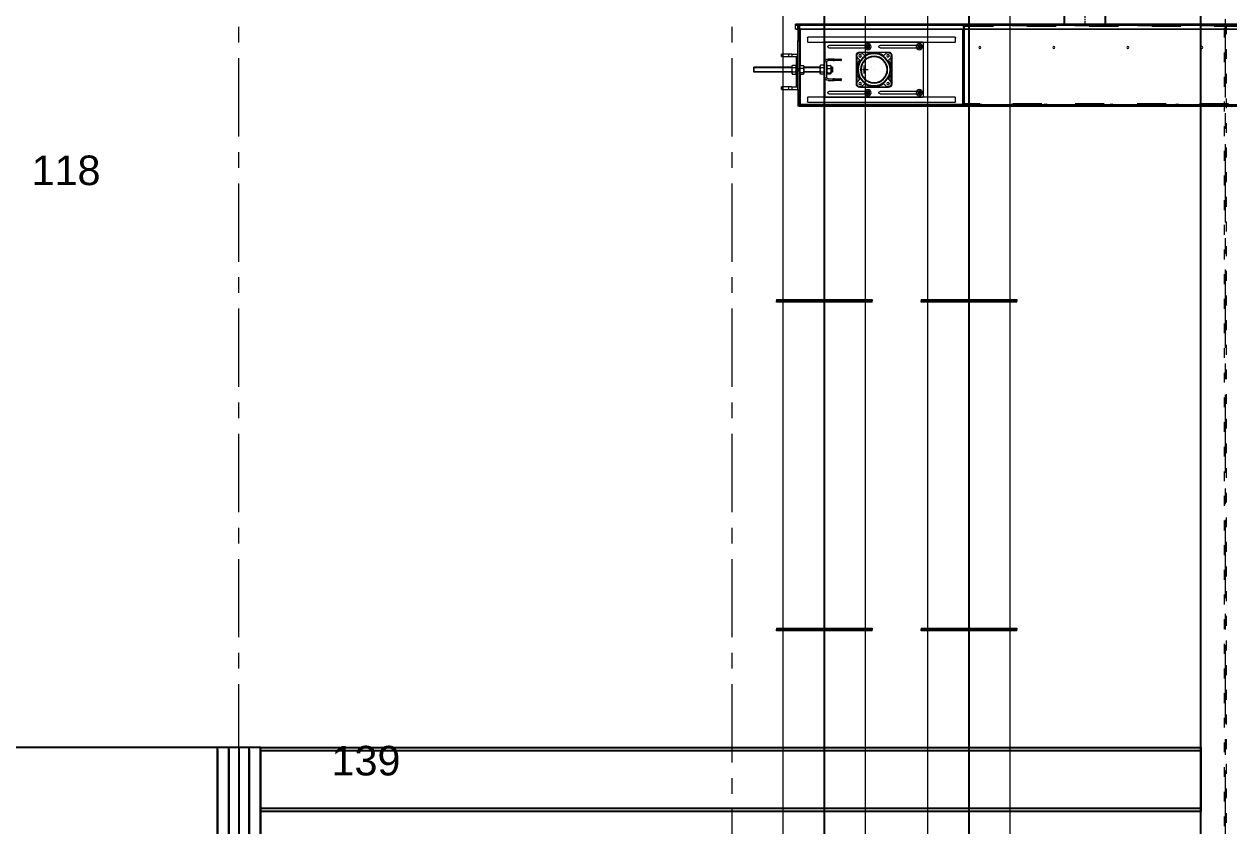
# Model space of a CAD drawing. Header units: millimetres. Extents: x 3220 to 226993, y 817 to 176024.
# Drawn here: x 154001 to 161330, y 156466 to 161346 of the extents above; entities that cross this region are included whole.
import ezdxf

# ---------------------------------------------------------------- set-up
doc = ezdxf.new("R2010")
doc.units = ezdxf.units.MM
for name, pattern in [('ACAD_ISO03W100', [30, 12, -18]), ('AXES', [50.8, 31.75, -6.35, 6.35, -6.35]), ('CHAIN', [0.3543, 0.2362, -0.0295, 0.0591, -0.0295]), ('DASHED', [15, 7, -8])]:
    doc.linetypes.add(name, pattern=pattern)
for name, color, linetype, lineweight in [('Axe', 1, 'AXES', 9), ('Cache', 3, 'ACAD_ISO03W100', 13), ('DESSIN', 7, 'Continuous', 25), ('Gewinde(DIN)', 160, 'Continuous', 25)]:
    doc.layers.add(name, color=color, linetype=linetype, lineweight=lineweight)
for name, color, linetype, lineweight, true_color in [('Mittelpunktmarkierung(DIN)', 7, 'Continuous', 25, 0x3f3f3f), ('Sichtbare Kanten(DIN)', 7, 'Continuous', 50, 0x3f3f3f), ('Sichtbare tangentiale Kanten(DIN)', 7, 'Continuous', 50, 0x3f3f3f), ('Verdeckte Kanten(DIN)', 7, 'DASHED', 35, 0x3f3f3f), ('Verdeckte tangentiale Kanten(DIN)', 7, 'DASHED', 35, 0x3f3f3f)]:
    doc.layers.add(name, color=color, linetype=linetype, lineweight=lineweight, true_color=true_color)
doc.layers.add('Repère', color=76, linetype='Continuous')
doc.styles.get("Standard").update_dxf_attribs({"font": 'arial.ttf'})

# ---------------------------------------------------------------- blocks, each defined once
blk = doc.blocks.new('cell 2.5x2.5x10.2')
at = {"layer": 'Axe', "lineweight": -3, "ltscale": 25}
for p, q in [((0, 1000), (0, -10000)), ((3000, 1000), (3000, -10000))]:
    blk.add_line(p, q, dxfattribs=at)
at = {"layer": 'DESSIN', "color": 4}
for p, q in [((3130.5, 1000), (-130.5, 1000)), ((-130.5, -10000), (-130.5, 1000)), ((-130.5, 988), (-130.5, -10000)), ((-62.1, -10000), (-62.1, 1000)), ((-62.1, 988), (-62.1, -10000)), ((62.1, -10000), (62.1, 1000)), ((62.1, 988), (62.1, -10000)), ((130.5, -10000), (130.5, 1000)), ((130.5, 988), (130.5, -10000)), ((2869.5, -10000), (2869.5, 1000)), ((2869.5, 988), (2869.5, -10000)), ((2937.9, -10000), (2937.9, 1000)), ((2937.9, 988), (2937.9, -10000)), ((3062.1, -10000), (3062.1, 1000)), ((3062.1, 988), (3062.1, -10000)), ((3130.5, -10000), (3130.5, 1000)), ((3130.5, 988), (3130.5, -10000)), ((130.5, -2000), (2869.5, -2000)), ((130.5, -4000), (2869.5, -4000)), ((130.5, -6000), (2869.5, -6000)), ((130.5, -8000), (2869.5, -8000)), ((3130.5, -10000), (-130.5, -10000)), ((2910, -10000), (90, -10000))]:
    blk.add_line(p, q, dxfattribs=at)
at = {"layer": 'DESSIN'}
for p, q in [((2959, -3960.3), (2959, -3960)), ((2959, -4040), (2959, -4039.7)), ((2959, -8040), (2959, -8039.7))]:
    blk.add_line(p, q, dxfattribs=at)
blk = doc.blocks.new('section 1-2')
for points in [[(12150, 10020), (11850, 10020), (11850, 26000), (12150, 26000)], [(11850, 20610), (6130.5, 20610), (6130.5, 21000), (11850, 21000)], [(6130.5, 20981), (11850, 20981), (11850, 20629), (6130.5, 20629)]]:
    blk.add_lwpolyline(points, close=True)
at = {"layer": 'Axe', "ltscale": 15}
for p, q in [((6000, -5000), (6000, 33323.9)), ((9000, -5000), (9000, 33323.9)), ((12000, -4000), (12000, 33323.9))]:
    blk.add_line(p, q, dxfattribs=at)
at = {"layer": 'Cache', "ltscale": 5}
blk.add_lwpolyline([(11994.5, 26000), (12005.5, 26000), (12005.5, 10020), (11994.5, 10020)], close=True, dxfattribs=at)
blk.add_blockref('cell 2.5x2.5x10.2', (3000, 20000))
blk = doc.blocks.new('be 500 gain 2000')
at = {"layer": 'Sichtbare Kanten(DIN)', "color": 5, "lineweight": 0}
for p, q in [((0, -291), (0, 291)), ((8, 291), (0, 291)), ((8, 291), (8, -291)), ((1992, 250.5), (8, 250.5)), ((1992, -291), (1992, 291)), ((1992, 291), (2000, 291)), ((2000, 291), (2000, -291)), ((8, 1), (1992, 1)), ((1992, 0), (8, 0)), ((8, -291), (0, -291)), ((1992, -250.5), (8, -250.5)), ((1992, -291), (2000, -291))]:
    blk.add_line(p, q, dxfattribs=at)
blk = doc.blocks.new('153')
at = {"color": 5, "lineweight": 0, "rotation": 270}
for p in [(-440, 30218.2), (440, 30218.2), (-440, 28218.2), (440, 28218.2), (-440, 26218.2), (440, 26218.2)]:
    blk.add_blockref('be 500 gain 2000', p, dxfattribs=at)
blk = doc.blocks.new('TKF 300 tondeur F')
at = {"layer": 'Gewinde(DIN)', "color": 5, "lineweight": 0}
for p, q in [((807, -7.3), (797, -7.3)), ((797, -33.1), (807, -33.1)), ((972, -7.3), (873, -7.3)), ((873, -33.1), (972, -33.1)), ((1277, -7.3), (1044, -7.3)), ((1044, -33.1), (1277, -33.1))]:
    blk.add_line(p, q, dxfattribs=at)
for centre in [(270, 119.8), (582, 119.8), (270, -160.2), (582, -160.2)]:
    blk.add_arc(centre, 4.95, 176.19313, 86.19313, dxfattribs=at)
at = {"layer": 'Mittelpunktmarkierung(DIN)', "color": 5, "linetype": 'CHAIN', "lineweight": 0, "ltscale": 5.555937}
for p, q in [((606.5, 5.9), (606.5, -44.1)), ((631.5, -19.1), (581.5, -19.1))]:
    blk.add_line(p, q, dxfattribs=at)
at = {"layer": 'Sichtbare Kanten(DIN)', "color": 5, "lineweight": 0}
for p, q in [((0, 252.3), (0, 257.3)), ((0, 257.3), (0, 257.3)), ((1023, 257.3), (0, 257.3)), ((0, 252.3), (0, 248.6)), ((0, 236.4), (0, 248.6)), ((0, 236.4), (0, 236.2)), ((0, 236.2), (0, -236.2)), ((4, 228.2), (4, -236.2)), ((995, 226.4), (10, 226.4)), ((10, 226.2), (995, 226.2)), ((996, 7.8), (996, 226.5)), ((997, 252.5), (1011, 252.5)), ((997, 252.3), (997, 252.5)), ((997, 252.3), (997, 248.6)), ((1000, 250.5), (997, 250.5)), ((997, 250.3), (1000, 250.3)), ((997, 228.4), (997, 248.6)), ((997, 246.3), (1000, 246.3)), ((997, 245.8), (1000, 245.8)), ((997, 228.2), (997, 228.4)), ((1000, 247.2), (1000, 252.1)), ((1000, 154.8), (1000, 247.2)), ((1008, 252.1), (1008, 247.2)), ((1011, 250.5), (1008, 250.5)), ((1008, 247.2), (1008, 154.8)), ((1011, 252.5), (1011, 252.3)), ((1011, 248.6), (1011, 252.3)), ((1011, 248.6), (1011, 228.4)), ((1011, 228.2), (1011, 228.4)), ((1021, 226.4), (1013, 226.4)), ((1013, 226.2), (1021, 226.2)), ((1023, 252.3), (1023, 257.3)), ((1023, 257.3), (1023, 257.3)), ((1023, 252.3), (1023, 248.6)), ((1023, 228.4), (1023, 248.6)), ((1023, 228.2), (1023, 228.4)), ((50, 149.8), (50, 175.8)), ((52, 177.8), (948, 177.8)), ((948, 147.8), (52, 147.8)), ((250, 146.8), (840, 146.8)), ((950, 175.8), (950, 149.8)), ((1008, 154.8), (1000, 154.8)), ((1000, 154.8), (1000, -11.2)), ((1008, -145.2), (1008, 154.8)), ((245, -182.2), (245, 141.8)), ((287.1, 126.8), (508, 126.8)), ((508, 112.8), (287.1, 112.8)), ((632.5, 87.3), (457.5, 87.3)), ((460, 84.8), (545, 84.8)), ((486.3, 66.8), (474.1, 78.9)), ((545, 84.8), (630, 84.8)), ((599.1, 126.8), (820, 126.8)), ((820, 112.8), (599.1, 112.8)), ((615.9, 78.9), (603.7, 66.8)), ((845, 141.8), (845, 24.8)), ((1045.6, 74.3), (1008, 74.3)), ((1008, 59.3), (1008, 74.3)), ((1045.6, 74.3), (1063.5, 74.3)), ((1063.5, 74.3), (1105.9, 74.3)), ((1105.9, 74.3), (1108, 74.3)), ((1108, 59.3), (1108, 74.3)), ((437.5, 67.3), (437.5, -107.7)), ((440, -20.2), (440, 64.8)), ((445.9, 50.7), (458, 38.5)), ((632, 38.5), (644.1, 50.7)), ((650, 64.8), (650, -20.2)), ((652.5, -107.7), (652.5, 67.3)), ((745, 44.8), (747.9, 44.8)), ((745, 44.8), (745, 34.8)), ((747.9, 34.8), (745, 34.8)), ((787.1, 44.8), (747.9, 44.8)), ((747.9, 34.8), (787.1, 34.8)), ((787.1, 44.8), (794.1, 44.8)), ((794.1, 34.8), (787.1, 34.8)), ((794.1, 44.8), (825, 44.8)), ((794.1, 34.8), (825, 34.8)), ((807, 1.2), (808.5, 3.8)), ((807, 1.2), (807, -41.5)), ((828, 5.6), (810, 5.6)), ((831, 1.2), (829.5, 3.8)), ((831, -48.2), (831, 7.8)), ((835, 7.8), (831, 7.8)), ((835, 24.8), (835, -65.2)), ((845, -65.2), (845, 24.8)), ((845, 7.8), (849, 7.8)), ((849, 7.8), (849, -48.2)), ((849, 1.2), (851.6, 5.6)), ((852, 6.3), (870, 6.3)), ((873, 1.2), (870.4, 5.6)), ((873, -41.5), (873, 1.2)), ((972, 1.2), (974, 4.6)), ((972, 1.2), (972, -41.5)), ((993, 6.1), (975, 6.1)), ((996, 1.2), (994, 4.6)), ((996, -48.2), (996, 7.8)), ((1000, 7.8), (996, 7.8)), ((1008, 59.3), (1016, 59.3)), ((1008, -125.2), (1008, 59.3)), ((1045.6, 59.3), (1008, 59.3)), ((1016, -11.2), (1016, 59.3)), ((1016, 7.8), (1020, 7.8)), ((1020, 7.8), (1020, -48.2)), ((1020, 1.2), (1023, 6.4)), ((1041, 6.4), (1023, 6.4)), ((1044, 1.2), (1041, 6.4)), ((1044, -41.5), (1044, 1.2)), ((1063.5, 59.3), (1045.6, 59.3)), ((1105.9, 59.3), (1063.5, 59.3)), ((1108, 59.3), (1105.9, 59.3)), ((440, -105.2), (440, -20.2)), ((650, -20.2), (650, -105.2)), ((797, -6.2), (798, -5.2)), ((797, -34.2), (797, -6.2)), ((797, -34.2), (798, -35.2)), ((798, -5.2), (798, -35.2)), ((798, -5.2), (807, -5.2)), ((798, -35.2), (807, -35.2)), ((807, -41.5), (808.5, -44.2)), ((828, -12.6), (810, -12.6)), ((828, -38.4), (810, -38.4)), ((828, -46), (810, -46)), ((831, -41.5), (829.5, -44.2)), ((835, -48.2), (831, -48.2)), ((845, -48.2), (849, -48.2)), ((845, -65.2), (845, -182.2)), ((849, -41.5), (851.6, -46)), ((852, -8.1), (870, -8.1)), ((852, -34.6), (870, -34.6)), ((852, -46.7), (870, -46.7)), ((873, -41.5), (870.4, -46)), ((873, -5.2), (972, -5.2)), ((873, -35.2), (972, -35.2)), ((972, -41.5), (974, -45)), ((993, -10.2), (975, -10.2)), ((993, -36.5), (975, -36.5)), ((993, -46.5), (975, -46.5)), ((996, -41.5), (994, -45)), ((996, -236.2), (996, -48.2)), ((1000, -48.2), (996, -48.2)), ((1000, -29.2), (1000, -11.2)), ((1000, -29.2), (1000, -145.2)), ((1016, -11.2), (1016, -29.2)), ((1016, -125.2), (1016, -29.2)), ((1016, -48.2), (1020, -48.2)), ((1020, -41.5), (1023, -46.8)), ((1041, -6.9), (1023, -6.9)), ((1041, -33.5), (1023, -33.5)), ((1041, -46.8), (1023, -46.8)), ((1044, -41.5), (1041, -46.8)), ((1044, -5.2), (1276, -5.2)), ((1044, -35.2), (1276, -35.2)), ((1276, -35.2), (1276, -5.2)), ((1277, -6.2), (1276, -5.2)), ((1277, -34.2), (1276, -35.2)), ((1277, -6.2), (1277, -34.2)), ((458, -78.9), (445.9, -91.1)), ((457.5, -127.7), (632.5, -127.7)), ((545, -125.2), (460, -125.2)), ((474.1, -119.3), (486.3, -107.2)), ((630, -125.2), (545, -125.2)), ((603.7, -107.2), (615.9, -119.3)), ((644.1, -91.1), (632, -78.9)), ((745, -75.2), (747.9, -75.2)), ((745, -75.2), (745, -85.2)), ((747.9, -85.2), (745, -85.2)), ((787.1, -75.2), (747.9, -75.2)), ((747.9, -85.2), (787.1, -85.2)), ((787.1, -75.2), (794.1, -75.2)), ((794.1, -85.2), (787.1, -85.2)), ((825, -75.2), (794.1, -75.2)), ((825, -85.2), (794.1, -85.2)), ((1000, -237.6), (1000, -145.2)), ((1000, -145.2), (1008, -145.2)), ((1008, -125.2), (1016, -125.2)), ((1045.6, -125.2), (1008, -125.2)), ((1008, -140.2), (1008, -125.2)), ((1045.6, -140.2), (1008, -140.2)), ((1008, -145.2), (1008, -237.6)), ((1045.6, -125.2), (1063.5, -125.2)), ((1063.5, -140.2), (1045.6, -140.2)), ((1063.5, -125.2), (1105.9, -125.2)), ((1105.9, -140.2), (1063.5, -140.2)), ((1105.9, -125.2), (1108, -125.2)), ((1108, -140.2), (1105.9, -140.2)), ((1108, -140.2), (1108, -125.2)), ((50, -216.2), (50, -190.2)), ((52, -188.2), (948, -188.2)), ((948, -218.2), (52, -218.2)), ((840, -187.2), (250, -187.2)), ((287.1, -153.2), (508, -153.2)), ((508, -167.2), (287.1, -167.2)), ((599.1, -153.2), (820, -153.2)), ((820, -167.2), (599.1, -167.2)), ((950, -190.2), (950, -216.2)), ((4, -236.2), (0, -236.2)), ((0, -240.7), (0, -236.7)), ((1000, -236.7), (0, -236.7)), ((0, -240.7), (1000, -240.7)), ((0, -240.7), (0, -244.7)), ((1000, -240.7), (0, -240.7)), ((0, -244.7), (1000, -244.7)), ((8, -232.7), (4, -232.7)), ((8, -232.7), (8, -236.7)), ((992, -232.7), (996, -232.7)), ((992, -236.7), (992, -232.7)), ((992, -235.7), (996, -235.7)), ((996, -236.2), (1000, -236.2)), ((1000, -242.7), (1000, -237.6)), ((1000, -242.7), (1000, -244.7)), ((1000, -242.7), (1008, -242.7)), ((1008, -237.6), (1008, -242.7))]:
    blk.add_line(p, q, dxfattribs=at)
for centre, radius in [((270, 119.8), 18.5), ((270, 119.8), 8.6), ((270, 119.8), 6), ((270, 119.8), 6), ((270, 119.8), 4), ((545, -20.2), 99), ((582, 119.8), 18.5), ((582, 119.8), 8.6), ((582, 119.8), 6), ((582, 119.8), 6), ((582, 119.8), 4), ((460, 64.8), 8), ((460, 64.8), 6.92), ((545, -20.2), 81.5), ((630, 64.8), 8), ((630, 64.8), 6.92), ((545, -20.2), 0.01), ((270, -160.2), 18.5), ((460, -105.2), 8), ((460, -105.2), 6.92), ((582, -160.2), 18.5), ((630, -105.2), 8), ((630, -105.2), 6.92), ((270, -160.2), 8.6), ((270, -160.2), 6), ((270, -160.2), 6), ((270, -160.2), 4), ((582, -160.2), 8.6), ((582, -160.2), 6), ((582, -160.2), 6), ((582, -160.2), 4)]:
    blk.add_circle(centre, radius, dxfattribs=at)
for centre, radius, start, end in [((52, 175.8), 2, 90, 180), ((52, 149.8), 2, 180, 270), ((250, 141.8), 5, 90, 180), ((840, 141.8), 5, 0, 90), ((948, 175.8), 2, 0, 90), ((948, 149.8), 2, 270, 0), ((457.5, 67.3), 20, 90, 180), ((460, 64.8), 20, 45, 225), ((545, -20.2), 105, 55.98058, 124.01942), ((508, 119.8), 7, 270, 90), ((630, 64.8), 20, 315, 135), ((632.5, 67.3), 20, 0, 90), ((820, 119.8), 7, 270, 90), ((545, -20.2), 105, 145.98058, 214.01942), ((545, -20.2), 105, 325.98058, 34.01942), ((825, 24.8), 20, 0, 90), ((825, 24.8), 10, 0, 90), ((825, -65.2), 10, 270, 0), ((825, -65.2), 20, 270, 0), ((457.5, -107.7), 20, 180, 270), ((460, -105.2), 20, 135, 315), ((545, -20.2), 105, 235.98058, 304.01942), ((630, -105.2), 20, 225, 45), ((632.5, -107.7), 20, 270, 0), ((52, -190.2), 2, 90, 180), ((52, -216.2), 2, 180, 270), ((250, -182.2), 5, 180, 270), ((508, -160.2), 7, 270, 90), ((820, -160.2), 7, 270, 90), ((840, -182.2), 5, 270, 0), ((948, -190.2), 2, 0, 90), ((948, -216.2), 2, 270, 0)]:
    blk.add_arc(centre, radius, start, end, dxfattribs=at)
for centre, major_axis, start_param, end_param in [((10, 236.4), (-10, 0), 0, 1.570796), ((10, 236.2), (-10, 0), 0, 1.570796), ((995, 228.4), (2, 0), 4.712389, 6.283185), ((995, 228.2), (2, 0), 4.712389, 6.283185), ((1013, 228.4), (-2, 0), 0, 1.570796), ((1013, 228.2), (-2, 0), 0, 1.570796), ((1021, 228.4), (2, 0), 4.712389, 6.283185), ((1021, 228.2), (2, 0), 4.712389, 6.283185)]:
    blk.add_ellipse(centre, major_axis=major_axis, ratio=0.996195, start_param=start_param, end_param=end_param, dxfattribs=at)
for centre in [(50, 252.9), (230, 252.9), (410, 252.9), (590, 252.9), (770, 252.9), (950, 252.9)]:
    blk.add_ellipse(centre, major_axis=(-5, 0), ratio=0.026186, dxfattribs=at)
for points, weights in [([(260.5, 125.3), (265.2, 128), (270, 130.8)], [1, 1.15470053838, 1]), ([(260.5, 114.3), (260.5, 119.8), (260.5, 125.3)], [1, 1.15470053838, 1]), ([(270, 108.8), (265.2, 111.6), (260.5, 114.3)], [1, 1.15470053838, 1]), ([(270, 130.8), (274.7, 128), (279.5, 125.3)], [1, 1.15470053838, 1]), ([(279.5, 114.3), (274.7, 111.6), (270, 108.8)], [1, 1.15470053838, 1]), ([(279.5, 125.3), (279.5, 119.8), (279.5, 114.3)], [1, 1.15470053838, 1]), ([(572.5, 125.3), (577.2, 128), (582, 130.8)], [1, 1.15470053838, 1]), ([(572.5, 114.3), (572.5, 119.8), (572.5, 125.3)], [1, 1.15470053838, 1]), ([(582, 108.8), (577.2, 111.6), (572.5, 114.3)], [1, 1.15470053838, 1]), ([(582, 130.8), (586.7, 128), (591.5, 125.3)], [1, 1.15470053838, 1]), ([(591.5, 114.3), (586.7, 111.6), (582, 108.8)], [1, 1.15470053838, 1]), ([(591.5, 125.3), (591.5, 119.8), (591.5, 114.3)], [1, 1.15470053838, 1]), ([(810, 5.6), (806.2, -3.5), (810, -12.6)], [1, 1.15470053838, 1]), ([(808.5, 3.8), (809, 4.7), (810, 5.6)], [1.05428215884, 1.03510900329, 1]), ([(828, 5.6), (829, 4.7), (829.5, 3.8)], [1, 1.03510900329, 1.05428215884]), ([(828, -12.6), (831.8, -3.5), (828, 5.6)], [1, 1.15470053838, 1]), ([(852, 6.3), (848.2, -0.9), (852, -8.1)], [1, 1.15470053838, 1]), ([(851.6, 5.6), (851.8, 6), (852, 6.3)], [1.01498110201, 1.00789329063, 1]), ([(870, 6.3), (870.2, 6), (870.4, 5.6)], [1, 1.00789329063, 1.01498110201]), ([(870, -8.1), (873.8, -0.9), (870, 6.3)], [1, 1.15470053838, 1]), ([(975, 6.1), (971.2, -2), (975, -10.2)], [1, 1.15470053838, 1]), ([(974, 4.6), (974.4, 5.4), (975, 6.1)], [1.03585620826, 1.02069714234, 1]), ([(993, 6.1), (993.6, 5.4), (994, 4.6)], [1, 1.02069714234, 1.03585620826]), ([(993, -10.2), (996.8, -2), (993, 6.1)], [1, 1.15470053838, 1]), ([(1023, 6.4), (1019.2, -0.3), (1023, -6.9)], [1, 1.15470053838, 1]), ([(1041, -6.9), (1044.8, -0.3), (1041, 6.4)], [1, 1.15470053838, 1]), ([(810, -12.6), (806.2, -25.5), (810, -38.4)], [1, 1.15470053838, 1]), ([(810, -38.4), (806.2, -42.2), (810, -46)], [1, 1.15470053838, 1]), ([(828, -38.4), (831.8, -25.5), (828, -12.6)], [1, 1.15470053838, 1]), ([(828, -46), (831.8, -42.2), (828, -38.4)], [1, 1.15470053838, 1]), ([(852, -8.1), (848.2, -21.4), (852, -34.6)], [1, 1.15470053838, 1]), ([(852, -34.6), (848.2, -40.7), (852, -46.7)], [1, 1.15470053838, 1]), ([(870, -34.6), (873.8, -21.4), (870, -8.1)], [1, 1.15470053838, 1]), ([(870, -46.7), (873.8, -40.7), (870, -34.6)], [1, 1.15470053838, 1]), ([(975, -10.2), (971.2, -23.3), (975, -36.5)], [1, 1.15470053838, 1]), ([(975, -36.5), (971.2, -41.5), (975, -46.5)], [1, 1.15470053838, 1]), ([(993, -36.5), (996.8, -23.3), (993, -10.2)], [1, 1.15470053838, 1]), ([(993, -46.5), (996.8, -41.5), (993, -36.5)], [1, 1.15470053838, 1]), ([(1023, -6.9), (1019.2, -20.2), (1023, -33.5)], [1, 1.15470053838, 1]), ([(1023, -33.5), (1019.2, -40.1), (1023, -46.8)], [1, 1.15470053838, 1]), ([(1041, -33.5), (1044.8, -20.2), (1041, -6.9)], [1, 1.15470053838, 1]), ([(1041, -46.8), (1044.8, -40.1), (1041, -33.5)], [1, 1.15470053838, 1]), ([(260.5, -154.7), (265.2, -152), (270, -149.2)], [1, 1.15470053838, 1]), ([(260.5, -165.7), (260.5, -160.2), (260.5, -154.7)], [1, 1.15470053838, 1]), ([(270, -171.2), (265.2, -168.4), (260.5, -165.7)], [1, 1.15470053838, 1]), ([(270, -149.2), (274.7, -152), (279.5, -154.7)], [1, 1.15470053838, 1]), ([(279.5, -165.7), (274.7, -168.4), (270, -171.2)], [1, 1.15470053838, 1]), ([(279.5, -154.7), (279.5, -160.2), (279.5, -165.7)], [1, 1.15470053838, 1]), ([(572.5, -154.7), (577.2, -152), (582, -149.2)], [1, 1.15470053838, 1]), ([(572.5, -165.7), (572.5, -160.2), (572.5, -154.7)], [1, 1.15470053838, 1]), ([(582, -171.2), (577.2, -168.4), (572.5, -165.7)], [1, 1.15470053838, 1]), ([(582, -149.2), (586.7, -152), (591.5, -154.7)], [1, 1.15470053838, 1]), ([(591.5, -165.7), (586.7, -168.4), (582, -171.2)], [1, 1.15470053838, 1]), ([(591.5, -154.7), (591.5, -160.2), (591.5, -165.7)], [1, 1.15470053838, 1])]:
    blk.add_rational_spline(points, weights, degree=2, dxfattribs=at)
at = {"layer": 'Sichtbare tangentiale Kanten(DIN)', "color": 5, "lineweight": 0}
for p, q in [((0, 257.3), (1023, 257.3)), ((0, 252.3), (997, 252.3)), ((0, 248.6), (997, 248.6)), ((8, 226.4), (8, -232.7)), ((10, 226.2), (10, 226.4)), ((992, 6.1), (992, 226.2)), ((995, 226.2), (995, 226.4)), ((1000, 247.2), (1008, 247.2)), ((1011, 252.3), (1023, 252.3)), ((1011, 248.6), (1023, 248.6)), ((1013, 226.2), (1013, 226.4)), ((1021, 226.2), (1021, 226.4)), ((1045.6, 74.3), (1045.6, 59.3)), ((1063.5, 59.3), (1063.5, 74.3)), ((1105.9, 74.3), (1105.9, 59.3)), ((747.9, 34.8), (747.9, 44.8)), ((787.1, 44.8), (787.1, 34.8)), ((794.1, 34.8), (794.1, 44.8)), ((992, -232.7), (992, -46.5)), ((747.9, -85.2), (747.9, -75.2)), ((787.1, -75.2), (787.1, -85.2)), ((794.1, -85.2), (794.1, -75.2)), ((1045.6, -125.2), (1045.6, -140.2)), ((1063.5, -140.2), (1063.5, -125.2)), ((1105.9, -125.2), (1105.9, -140.2)), ((8, -232.7), (992, -232.7)), ((1008, -237.6), (1000, -237.6))]:
    blk.add_line(p, q, dxfattribs=at)
for radius in [97, 82.5, 78.8]:
    blk.add_circle((545, -20.2), radius, dxfattribs=at)
blk = doc.blocks.new('TKF 300 2000 F')
at = {"layer": 'Sichtbare Kanten(DIN)', "color": 5, "lineweight": 0}
for p, q in [((-2000, 495), (-2000, 492)), ((-2000, 495), (-1999, 495)), ((-2000, 492), (-1999, 492)), ((-1999, 491.9), (-2000, 491.9)), ((-2000, 7.1), (-2000, 491.9)), ((-1999, 497), (-1999, 502)), ((-1999, 502), (-1999, 502)), ((-1, 502), (-1999, 502)), ((-1999, 497), (-1999, 493.3)), ((-1999, 481.1), (-1999, 493.3)), ((-1999, 481.1), (-1999, 480.9)), ((-1997, 7.1), (-1997, 474.9)), ((-11, 471.1), (-1989, 471.1)), ((-1989, 470.9), (-11, 470.9)), ((-3, 474.9), (-3, 7.1)), ((-1, 502), (-1, 497)), ((-1, 502), (-1, 502)), ((-1, 493.3), (-1, 497)), ((-1, 495), (0, 495)), ((-1, 493.3), (-1, 481.1)), ((-1, 492), (0, 492)), ((-1, 491.9), (0, 491.9)), ((-1, 480.9), (-1, 481.1)), ((0, 495), (0, 492)), ((0, 491.9), (0, 7.1)), ((-1997, 7.1), (-2000, 7.1)), ((-2000, 7.1), (-2000, 7)), ((-2000, 4), (-2000, 7)), ((0, 7), (-2000, 7)), ((-2000, 4), (0, 4)), ((-2000, 0), (-2000, 4)), ((0, 4), (-2000, 4)), ((-1994, 10), (-1997, 10)), ((-1994, 10), (-1994, 7)), ((-6, 10), (-3, 10)), ((-6, 7), (-6, 10)), ((-3, 7.1), (0, 7.1)), ((0, 7), (0, 7.1)), ((0, 4), (0, 7)), ((0, 0), (0, 4)), ((-2000, 0), (0, 0))]:
    blk.add_line(p, q, dxfattribs=at)
for centre in [(-1900, 360), (-1450, 360), (-1000, 360), (-550, 360), (-100, 360)]:
    blk.add_circle(centre, 6, dxfattribs=at)
for centre, major_axis, start_param, end_param in [((-1989, 481.1), (-10, 0), 0, 1.570796), ((-1989, 480.9), (-10, 0), 0, 1.570796), ((-11, 481.1), (10, 0), 4.712389, 6.283185), ((-11, 480.9), (10, 0), 4.712389, 6.283185)]:
    blk.add_ellipse(centre, major_axis=major_axis, ratio=0.996195, start_param=start_param, end_param=end_param, dxfattribs=at)
for centre in [(-1950, 497.6), (-1760, 497.6), (-1570, 497.6), (-1380, 497.6), (-1190, 497.6), (-1000, 497.6), (-810, 497.6), (-620, 497.6), (-430, 497.6), (-240, 497.6), (-50, 497.6)]:
    blk.add_ellipse(centre, major_axis=(-5, 0), ratio=0.026186, dxfattribs=at)
at = {"layer": 'Sichtbare tangentiale Kanten(DIN)', "color": 5, "lineweight": 0}
for p, q in [((-1999, 502), (-1, 502)), ((-1999, 497), (-1, 497)), ((-1999, 493.3), (-1, 493.3)), ((-1994, 472.3), (-1994, 10)), ((-1989, 470.9), (-1989, 471.1)), ((-11, 471.1), (-11, 470.9)), ((-6, 10), (-6, 472.3)), ((-1994, 10), (-6, 10))]:
    blk.add_line(p, q, dxfattribs=at)
at = {"layer": 'Verdeckte Kanten(DIN)', "color": 5, "lineweight": 0, "ltscale": 0.571309}
for p, q in [((-2000, 489), (-1997, 489)), ((-1997, 475.5), (-2000, 475.5)), ((-1997, 463.5), (-2000, 463.5)), ((-1994, 495), (-1994, 492)), ((-1956, 492), (-1956, 495)), ((-1944, 492), (-1944, 495)), ((-1766, 492), (-1766, 495)), ((-1754, 492), (-1754, 495)), ((-1576, 492), (-1576, 495)), ((-1564, 492), (-1564, 495)), ((-1386, 492), (-1386, 495)), ((-1374, 492), (-1374, 495)), ((-1196, 492), (-1196, 495)), ((-1184, 492), (-1184, 495)), ((-1006, 492), (-1006, 495)), ((-994, 492), (-994, 495)), ((-816, 492), (-816, 495)), ((-804, 492), (-804, 495)), ((-626, 492), (-626, 495)), ((-614, 492), (-614, 495)), ((-436, 492), (-436, 495)), ((-424, 492), (-424, 495)), ((-246, 492), (-246, 495)), ((-234, 492), (-234, 495)), ((-56, 492), (-56, 495)), ((-44, 492), (-44, 495)), ((-6, 492), (-6, 495)), ((-3, 489), (0, 489)), ((0, 475.5), (-3, 475.5)), ((0, 463.5), (-3, 463.5)), ((-1997, 365.5), (-2000, 365.5)), ((-1997, 353.5), (-2000, 353.5)), ((0, 365.5), (-3, 365.5)), ((0, 353.5), (-3, 353.5)), ((-1997, 255.5), (-2000, 255.5)), ((-1997, 243.5), (-2000, 243.5)), ((0, 255.5), (-3, 255.5)), ((0, 243.5), (-3, 243.5)), ((-1997, 145.5), (-2000, 145.5)), ((-1997, 133.5), (-2000, 133.5)), ((0, 145.5), (-3, 145.5)), ((0, 133.5), (-3, 133.5)), ((-1997, 35.5), (-2000, 35.5)), ((-1997, 23.5), (-2000, 23.5)), ((-1997, 10), (-2000, 10)), ((-1994, 7), (-1994, 4)), ((-1956, 7), (-1956, 4)), ((-1944, 7), (-1944, 4)), ((-1856, 7), (-1856, 4)), ((-1844, 7), (-1844, 4)), ((-1756, 7), (-1756, 4)), ((-1744, 7), (-1744, 4)), ((-1656, 7), (-1656, 4)), ((-1644, 7), (-1644, 4)), ((-1556, 7), (-1556, 4)), ((-1544, 7), (-1544, 4)), ((-1456, 7), (-1456, 4)), ((-1444, 7), (-1444, 4)), ((-1356, 7), (-1356, 4)), ((-1344, 7), (-1344, 4)), ((-1256, 7), (-1256, 4)), ((-1244, 7), (-1244, 4)), ((-1156, 7), (-1156, 4)), ((-1144, 7), (-1144, 4)), ((-1056, 7), (-1056, 4)), ((-1044, 7), (-1044, 4)), ((-956, 7), (-956, 4)), ((-944, 7), (-944, 4)), ((-856, 7), (-856, 4)), ((-844, 7), (-844, 4)), ((-756, 7), (-756, 4)), ((-744, 7), (-744, 4)), ((-656, 7), (-656, 4)), ((-644, 7), (-644, 4)), ((-556, 7), (-556, 4)), ((-544, 7), (-544, 4)), ((-456, 7), (-456, 4)), ((-444, 7), (-444, 4)), ((-356, 7), (-356, 4)), ((-344, 7), (-344, 4)), ((-256, 7), (-256, 4)), ((-244, 7), (-244, 4)), ((-156, 7), (-156, 4)), ((-144, 7), (-144, 4)), ((-56, 7), (-56, 4)), ((-44, 7), (-44, 4)), ((-6, 7), (-6, 4)), ((0, 35.5), (-3, 35.5)), ((0, 23.5), (-3, 23.5)), ((0, 10), (-3, 10))]:
    blk.add_line(p, q, dxfattribs=at)
at = {"layer": 'Verdeckte Kanten(DIN)', "color": 5, "lineweight": 0, "ltscale": 25.437323}
for p, q in [((-1, 500), (-1999, 500)), ((-1999, 492), (-1, 492))]:
    blk.add_line(p, q, dxfattribs=at)
at = {"layer": 'Verdeckte Kanten(DIN)', "color": 5, "lineweight": 0, "ltscale": 0.380839}
for p, q in [((-1997, 491.9), (-1999, 491.9)), ((-3, 491.9), (-1, 491.9))]:
    blk.add_line(p, q, dxfattribs=at)
at = {"layer": 'Verdeckte Kanten(DIN)', "color": 5, "lineweight": 0, "ltscale": 3.233633}
for p, q in [((-1997, 474.9), (-1997, 491.9)), ((-3, 491.9), (-3, 474.9))]:
    blk.add_line(p, q, dxfattribs=at)
at = {"layer": 'Verdeckte Kanten(DIN)', "color": 5, "lineweight": 0, "ltscale": 0.897467}
for p, q in [((-1994, 489), (-1997, 489)), ((-1994, 492), (-1994, 489)), ((-6, 489), (-6, 492)), ((-6, 489), (-3, 489))]:
    blk.add_line(p, q, dxfattribs=at)
at = {"layer": 'Verdeckte Kanten(DIN)', "color": 5, "lineweight": 0, "ltscale": 0.38097}
for p, q in [((-1955, 495.6), (-1955, 497.6)), ((-1945, 495.6), (-1945, 497.6)), ((-1765, 495.6), (-1765, 497.6)), ((-1755, 495.6), (-1755, 497.6)), ((-1575, 495.6), (-1575, 497.6)), ((-1565, 495.6), (-1565, 497.6)), ((-1385, 495.6), (-1385, 497.6)), ((-1375, 495.6), (-1375, 497.6)), ((-1195, 495.6), (-1195, 497.6)), ((-1185, 495.6), (-1185, 497.6)), ((-1005, 495.6), (-1005, 497.6)), ((-995, 495.6), (-995, 497.6)), ((-815, 495.6), (-815, 497.6)), ((-805, 495.6), (-805, 497.6)), ((-625, 495.6), (-625, 497.6)), ((-615, 495.6), (-615, 497.6)), ((-435, 495.6), (-435, 497.6)), ((-425, 495.6), (-425, 497.6)), ((-245, 495.6), (-245, 497.6)), ((-235, 495.6), (-235, 497.6)), ((-55, 495.6), (-55, 497.6)), ((-45, 495.6), (-45, 497.6))]:
    blk.add_line(p, q, dxfattribs=at)
at = {"layer": 'Verdeckte Kanten(DIN)', "color": 5, "lineweight": 0, "ltscale": 1.971787}
for p, q in [((-2000, 13.3), (-1990, 16)), ((-10, 16), (0, 13.3))]:
    blk.add_line(p, q, dxfattribs=at)
at = {"layer": 'Verdeckte Kanten(DIN)', "color": 5, "lineweight": 0, "ltscale": 25.208158}
blk.add_line((-1990, 16), (-10, 16), dxfattribs=at)
at = {"layer": 'Verdeckte Kanten(DIN)', "color": 5, "lineweight": 0, "ltscale": 0.761779}
for p, q in [((-1955, 0), (-1955, 4)), ((-1945, 0), (-1945, 4)), ((-1905, 0), (-1905, 4)), ((-1895, 0), (-1895, 4)), ((-1855, 0), (-1855, 4)), ((-1845, 0), (-1845, 4)), ((-1755, 0), (-1755, 4)), ((-1745, 0), (-1745, 4)), ((-1705, 0), (-1705, 4)), ((-1695, 0), (-1695, 4)), ((-1655, 0), (-1655, 4)), ((-1645, 0), (-1645, 4)), ((-1555, 0), (-1555, 4)), ((-1545, 0), (-1545, 4)), ((-1505, 0), (-1505, 4)), ((-1495, 0), (-1495, 4)), ((-1455, 0), (-1455, 4)), ((-1445, 0), (-1445, 4)), ((-1355, 0), (-1355, 4)), ((-1345, 0), (-1345, 4)), ((-1305, 0), (-1305, 4)), ((-1295, 0), (-1295, 4)), ((-1255, 0), (-1255, 4)), ((-1245, 0), (-1245, 4)), ((-1155, 0), (-1155, 4)), ((-1145, 0), (-1145, 4)), ((-1105, 0), (-1105, 4)), ((-1095, 0), (-1095, 4)), ((-1055, 0), (-1055, 4)), ((-1045, 0), (-1045, 4)), ((-955, 0), (-955, 4)), ((-945, 0), (-945, 4)), ((-905, 0), (-905, 4)), ((-895, 0), (-895, 4)), ((-855, 0), (-855, 4)), ((-845, 0), (-845, 4)), ((-755, 0), (-755, 4)), ((-745, 0), (-745, 4)), ((-705, 0), (-705, 4)), ((-695, 0), (-695, 4)), ((-655, 0), (-655, 4)), ((-645, 0), (-645, 4)), ((-555, 0), (-555, 4)), ((-545, 0), (-545, 4)), ((-505, 0), (-505, 4)), ((-495, 0), (-495, 4)), ((-455, 0), (-455, 4)), ((-445, 0), (-445, 4)), ((-355, 0), (-355, 4)), ((-345, 0), (-345, 4)), ((-305, 0), (-305, 4)), ((-295, 0), (-295, 4)), ((-255, 0), (-255, 4)), ((-245, 0), (-245, 4)), ((-155, 0), (-155, 4)), ((-145, 0), (-145, 4)), ((-105, 0), (-105, 4)), ((-95, 0), (-95, 4)), ((-55, 0), (-55, 4)), ((-45, 0), (-45, 4))]:
    blk.add_line(p, q, dxfattribs=at)
at = {"layer": 'Verdeckte Kanten(DIN)', "color": 5, "lineweight": 0, "ltscale": 1.104296}
for p, q in [((-1904.5, 11.9), (-1908.6, 16)), ((-1895.5, 11.9), (-1891.4, 16)), ((-1704.5, 11.9), (-1708.6, 16)), ((-1695.5, 11.9), (-1691.4, 16)), ((-1504.5, 11.9), (-1508.6, 16)), ((-1495.5, 11.9), (-1491.4, 16)), ((-1304.5, 11.9), (-1308.6, 16)), ((-1295.5, 11.9), (-1291.4, 16)), ((-1104.5, 11.9), (-1108.6, 16)), ((-1095.5, 11.9), (-1091.4, 16)), ((-904.5, 11.9), (-908.6, 16)), ((-895.5, 11.9), (-891.4, 16)), ((-704.5, 11.9), (-708.6, 16)), ((-695.5, 11.9), (-691.4, 16)), ((-504.5, 11.9), (-508.6, 16)), ((-495.5, 11.9), (-491.4, 16)), ((-304.5, 11.9), (-308.6, 16)), ((-295.5, 11.9), (-291.4, 16)), ((-104.5, 11.9), (-108.6, 16)), ((-95.5, 11.9), (-91.4, 16))]:
    blk.add_line(p, q, dxfattribs=at)
at = {"layer": 'Verdeckte Kanten(DIN)', "color": 5, "lineweight": 0, "ltscale": 2.692601}
for p, q in [((-1904.5, 11.9), (-1895.5, 11.9)), ((-1704.5, 11.9), (-1695.5, 11.9)), ((-1504.5, 11.9), (-1495.5, 11.9)), ((-1304.5, 11.9), (-1295.5, 11.9)), ((-1104.5, 11.9), (-1095.5, 11.9)), ((-904.5, 11.9), (-895.5, 11.9)), ((-704.5, 11.9), (-695.5, 11.9)), ((-504.5, 11.9), (-495.5, 11.9)), ((-304.5, 11.9), (-295.5, 11.9)), ((-104.5, 11.9), (-95.5, 11.9))]:
    blk.add_line(p, q, dxfattribs=at)
at = {"layer": 'Verdeckte Kanten(DIN)', "color": 5, "lineweight": 0, "ltscale": 1.50461}
for p, q in [((-1904.5, 4), (-1904.5, 11.9)), ((-1895.5, 4), (-1895.5, 11.9)), ((-1704.5, 4), (-1704.5, 11.9)), ((-1695.5, 4), (-1695.5, 11.9)), ((-1504.5, 4), (-1504.5, 11.9)), ((-1495.5, 4), (-1495.5, 11.9)), ((-1304.5, 4), (-1304.5, 11.9)), ((-1295.5, 4), (-1295.5, 11.9)), ((-1104.5, 4), (-1104.5, 11.9)), ((-1095.5, 4), (-1095.5, 11.9)), ((-904.5, 4), (-904.5, 11.9)), ((-895.5, 4), (-895.5, 11.9)), ((-704.5, 4), (-704.5, 11.9)), ((-695.5, 4), (-695.5, 11.9)), ((-504.5, 4), (-504.5, 11.9)), ((-495.5, 4), (-495.5, 11.9)), ((-304.5, 4), (-304.5, 11.9)), ((-295.5, 4), (-295.5, 11.9)), ((-104.5, 4), (-104.5, 11.9)), ((-95.5, 4), (-95.5, 11.9))]:
    blk.add_line(p, q, dxfattribs=at)
at = {"layer": 'Verdeckte Kanten(DIN)', "color": 5, "lineweight": 0, "ltscale": 5.984706}
for centre in [(-1950, 495.6), (-1760, 495.6), (-1570, 495.6), (-1380, 495.6), (-1190, 495.6), (-1000, 495.6), (-810, 495.6), (-620, 495.6), (-430, 495.6), (-240, 495.6), (-50, 495.6)]:
    blk.add_ellipse(centre, major_axis=(5, 0), ratio=0.026186, dxfattribs=at)
at = {"layer": 'Verdeckte tangentiale Kanten(DIN)', "color": 5, "lineweight": 0, "ltscale": 25.437323}
for p, q in [((-1, 500), (-1999, 500)), ((-1, 495), (-1999, 495)), ((-1, 493.2), (-1999, 493.2))]:
    blk.add_line(p, q, dxfattribs=at)
at = {"layer": 'Verdeckte tangentiale Kanten(DIN)', "color": 5, "lineweight": 0, "ltscale": 3.18604}
for p, q in [((-1994, 489), (-1994, 472.3)), ((-6, 472.3), (-6, 489))]:
    blk.add_line(p, q, dxfattribs=at)
at = {"layer": 'Verdeckte tangentiale Kanten(DIN)', "color": 5, "lineweight": 0, "ltscale": 25.310009}
blk.add_line((-6, 489), (-1994, 489), dxfattribs=at)
blk = doc.blocks.new('154')
for name, p in [('TKF 300 2000 F', (-1107, -319)), ('TKF 300 tondeur F', (-1108, -74.3))]:
    blk.add_blockref(name, p)

msp = doc.modelspace()

# ---------------------------------------------------------------- linework, layer by layer
at = {"color": 4}
for points in [[(160327.9, 164614.9), (160327.9, 161345.7)], [(160577.9, 164614.9), (160577.9, 161345.7)]]:
    msp.add_lwpolyline(points, dxfattribs=at)
at = {"layer": 'Axe'}
msp.add_lwpolyline([(160452.9, 164614.9), (160452.9, 161345.7)], dxfattribs=at)

# ---------------------------------------------------------------- block references
for name, p in [('section 1-2', (149308.2, 135943.7)), ('153', (159308.2, 131443.7))]:
    msp.add_blockref(name, p)
at = {"xscale": -1}
msp.add_blockref('154', (158608.2, 161162.7), dxfattribs=at)

# ---------------------------------------------------------------- texts
at = {"layer": 'Repère', "char_height": 180, "attachment_point": 1}
for s, insert in [('118', (154046.5, 160545.7)), ('139', (155871, 156952.9))]:
    msp.add_mtext_dynamic_manual_height_columns(s, width=631.382, gutter_width=12.5, heights=[0], dxfattribs=dict(at, insert=insert))

doc.saveas('drawing.dxf')
